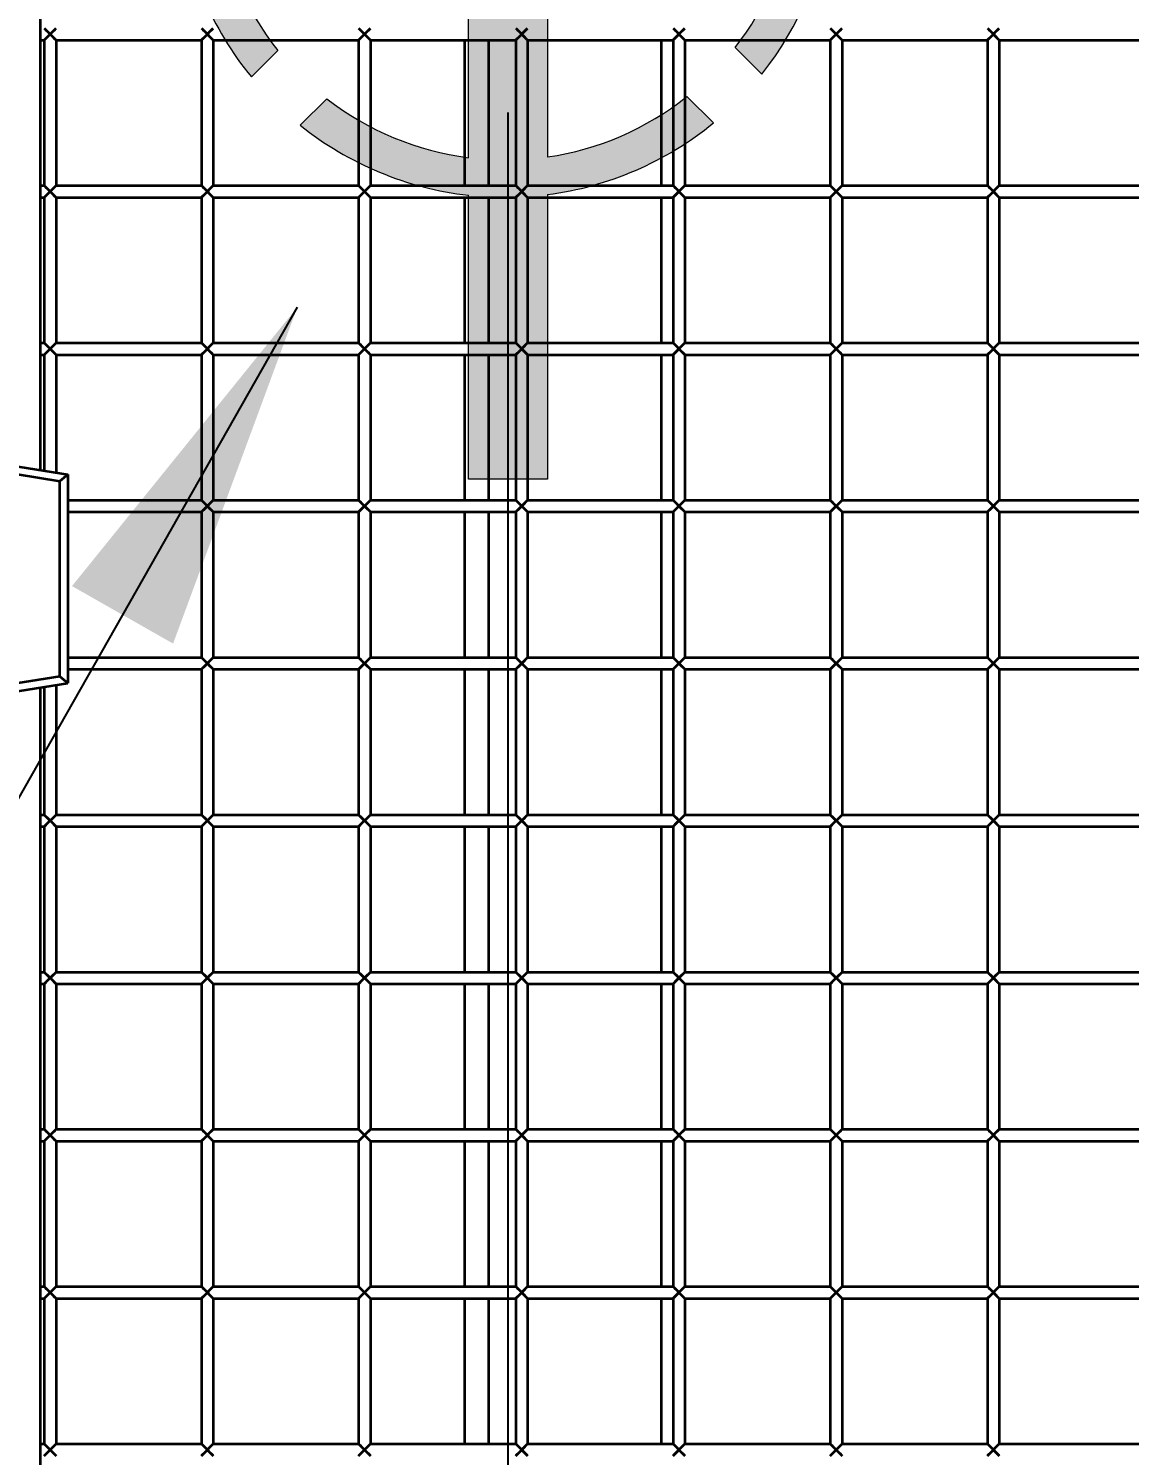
# Model space of a CAD drawing. Header units: millimetres. Extents: x 32496 to 166256, y 3504 to 23939.
# Drawn here: x 146382.2 to 146662.3, y 12921.9 to 13284.8 of the extents above; entities that cross this region are included whole.
import ezdxf

# ---------------------------------------------------------------- set-up
doc = ezdxf.new("R2010")
doc.units = ezdxf.units.MM
doc.header["$PDSIZE"] = -5
doc.layers.get('0').update_dxf_attribs({"lineweight": 35})
doc.layers.get('Defpoints').update_dxf_attribs({"lineweight": 18})
doc.layers.add('THICK', color=7, linetype='Continuous', lineweight=0)
doc.styles.add('TH_GBDIM', font='仿宋_GB2312.ttf', dxfattribs={"width": 0.8})
doc.dimstyles.new('TH_GBDIM', dxfattribs={"dimscale": 42, "dimtxt": 3, "dimasz": 3, "dimexe": 1.2, "dimexo": 0, "dimgap": 1, "dimtad": 1, "dimdec": 1, "dimdsep": 46, "dimtxsty": 'TH_GBDIM', "dimcen": 2.5, "dimdle": 252, "dimclrd": 4, "dimclre": 4, "dimclrt": 3, "dimadec": 0, "dimazin": 2, "dimtfac": 0.714286, "dimtdec": 1, "dimtmove": 0, "dimatfit": 3, "dimfxl": 1, "dimtolj": 1, "dimarcsym": 0})

# ---------------------------------------------------------------- blocks, each defined once
blk = doc.blocks.new('SHE  HE')
at = {"layer": 'THICK'}
blk.add_hatch(color=1, dxfattribs=at).paths.add_polyline_path([(924326.82, -434528.69), (924326.82, -434499.97), (924429.2, -434499.97, -0.142316), (924455.33, -434438.73), (924464.95, -434448.35, 0.135116), (924442.83, -434499.97), (924534.24, -434499.97), (924534.24, -434409.38, 0.134166), (924482.74, -434430.79), (924473.11, -434421.16, -0.141472), (924534.24, -434395.76), (924534.24, -434292.55), (924562.97, -434292.55), (924562.97, -434395.99, -0.140268), (924623.25, -434422.01), (924613.63, -434431.62, 0.132806), (924562.97, -434409.64), (924562.97, -434499.97), (924652.48, -434499.97, 0.131859), (924631.2, -434449.42), (924640.83, -434439.79, -0.139427), (924666.11, -434499.97), (924770.39, -434499.97), (924770.39, -434528.69), (924666.11, -434528.69, -0.139427), (924640.83, -434588.88), (924631.2, -434579.25, 0.131859), (924652.48, -434528.69), (924562.97, -434528.69), (924562.97, -434619.02, 0.132806), (924613.63, -434597.04), (924623.25, -434606.66, -0.140268), (924562.97, -434632.67), (924562.97, -434736.12), (924534.24, -434736.12), (924534.24, -434632.9, -0.141472), (924473.11, -434607.51), (924482.74, -434597.88, 0.134166), (924534.24, -434619.28), (924534.24, -434528.69), (924442.83, -434528.69, 0.135116), (924464.95, -434580.31), (924455.33, -434589.93, -0.142316), (924429.2, -434528.69)])
at = {"layer": 'THICK', "color": 1}
for p, q in [((924482.74, -434430.79), (924473.11, -434421.16)), ((924613.63, -434431.62), (924623.25, -434422.01)), ((924464.95, -434448.35), (924455.33, -434438.73)), ((924631.2, -434449.42), (924640.83, -434439.79)), ((924455.33, -434589.93), (924464.95, -434580.31)), ((924640.83, -434588.88), (924631.2, -434579.25)), ((924473.11, -434607.51), (924482.74, -434597.88)), ((924623.25, -434606.66), (924613.63, -434597.04))]:
    blk.add_line(p, q, dxfattribs=at)
for points in [[(924534.24, -434395.76), (924534.24, -434292.55), (924562.97, -434292.55), (924562.97, -434395.99)], [(924534.24, -434499.97), (924534.24, -434409.38)], [(924562.97, -434409.64), (924562.97, -434499.97)], [(924429.2, -434528.69), (924326.82, -434528.69), (924326.82, -434499.97), (924429.2, -434499.97)], [(924442.83, -434499.97), (924534.24, -434499.97)], [(924562.97, -434499.97), (924652.48, -434499.97)], [(924666.11, -434499.97), (924770.39, -434499.97), (924770.39, -434528.69), (924666.11, -434528.69)], [(924534.24, -434528.69), (924442.83, -434528.69)], [(924534.24, -434619.28), (924534.24, -434528.69)], [(924652.48, -434528.69), (924562.97, -434528.69)], [(924562.97, -434528.69), (924562.97, -434619.02)], [(924562.97, -434632.67), (924562.97, -434736.12), (924534.24, -434736.12), (924534.24, -434632.9)]]:
    blk.add_lwpolyline(points, dxfattribs=at)
for radius, start, end in [(119.33, 96.453, 128.6622), (119.33, 50.6886, 82.6272), (105.8, 97.2821, 127.8481), (105.8, 51.4186, 81.6785), (119.33, 140.6886, 173.0873), (119.33, 6.9127, 38.6622), (105.8, 141.4186, 172.1985), (105.8, 7.8015, 37.8481), (119.33, 186.9127, 219.3114), (105.8, 187.8015, 218.5814), (105.8, 322.1519, 352.1985), (119.33, 321.3378, 353.0873), (105.8, 232.1519, 262.7179), (105.8, 278.3215, 308.5814), (119.33, 231.3378, 263.547), (119.33, 277.3728, 309.3114)]:
    blk.add_arc((924547.65, -434514.33), radius, start, end, dxfattribs=at)
blk = doc.blocks.new('*D5866')
at = {"layer": 'Defpoints', "color": 0}
for p in [(146504.2, 13263.4), (152827.2, 12081.36), (152827.2, 11822.56)]:
    blk.add_point(p, dxfattribs=at)
at = {"layer": 'THICK', "color": 4, "linetype": 'Continuous', "lineweight": -2}
for p, q in [((146504.2, 13263.4), (146504.2, 11792.56)), ((152827.2, 12081.36), (152827.2, 11792.56)), ((146579.2, 11822.56), (152752.2, 11822.56))]:
    blk.add_line(p, q, dxfattribs=at)
at = {"layer": 'THICK', "color": 4}
for points in [[(146579.2, 11835.06), (146579.2, 11810.06), (146504.2, 11822.56)], [(152752.2, 11810.06), (152752.2, 11835.06), (152827.2, 11822.56)]]:
    blk.add_solid(points, dxfattribs=at)
at = {"layer": 'THICK', "color": 3, "lineweight": -3, "insert": (149665.7, 11885.26), "char_height": 75, "attachment_point": 5, "style": 'TH_GBDIM'}
blk.add_mtext('\\A1;About {\\A1;6323}', dxfattribs=at)
blk = doc.blocks.new('8-1250')
at = {"linetype": 'Continuous'}
for p, q in [((-2211.13, -33511.79), (-2211.13, -33734.31)), ((-2211.13, -33624.79), (-2210.13, -33624.79)), ((-2210.13, -33621.79), (-2207.13, -33624.79)), ((-2210.13, -33624.79), (-2207.13, -33621.79)), ((-2210.13, -33624.79), (-2210.13, -33661.79)), ((-2210.01, -33624.67), (-2209.22, -33623.88)), ((-2209.22, -33623.88), (-2208.63, -33623.29)), ((-2207.13, -33624.79), (-2207.13, -33661.79)), ((-2207.13, -33624.79), (-2170.13, -33624.79)), ((-2170.13, -33624.79), (-2167.13, -33621.79)), ((-2170.13, -33621.79), (-2167.13, -33624.79)), ((-2170.13, -33624.79), (-2170.13, -33661.79)), ((-2170.01, -33624.67), (-2169.22, -33623.88)), ((-2169.22, -33623.88), (-2168.63, -33623.29)), ((-2167.13, -33624.79), (-2167.13, -33661.79)), ((-2167.13, -33624.79), (-2130.13, -33624.79)), ((-2130.13, -33624.79), (-2127.13, -33621.79)), ((-2130.13, -33621.79), (-2127.13, -33624.79)), ((-2130.13, -33624.79), (-2130.13, -33661.79)), ((-2130.01, -33624.67), (-2129.22, -33623.88)), ((-2129.22, -33623.88), (-2128.63, -33623.29)), ((-2127.13, -33624.79), (-2127.13, -33661.79)), ((-2127.13, -33624.79), (-2090.13, -33624.79)), ((-2103.13, -33661.79), (-2103.13, -33624.79)), ((-2097.13, -33624.79), (-2097.13, -33661.79)), ((-2090.13, -33624.79), (-2087.13, -33621.79)), ((-2090.13, -33621.79), (-2087.13, -33624.79)), ((-2090.13, -33624.79), (-2090.13, -33661.79)), ((-2090.01, -33624.67), (-2089.22, -33623.88)), ((-2089.22, -33623.88), (-2088.63, -33623.29)), ((-2087.13, -33624.79), (-2087.13, -33661.79)), ((-2087.13, -33624.79), (-2050.13, -33624.79)), ((-2053.13, -33624.79), (-2053.13, -33661.79)), ((-2050.13, -33624.79), (-2047.13, -33621.79)), ((-2050.13, -33621.79), (-2047.13, -33624.79)), ((-2050.13, -33624.79), (-2050.13, -33661.79)), ((-2050.01, -33624.67), (-2049.22, -33623.88)), ((-2049.22, -33623.88), (-2048.63, -33623.29)), ((-2047.13, -33624.79), (-2047.13, -33661.79)), ((-2047.13, -33624.79), (-2010.13, -33624.79)), ((-2010.13, -33624.79), (-2007.13, -33621.79)), ((-2010.13, -33621.79), (-2007.13, -33624.79)), ((-2010.13, -33624.79), (-2010.13, -33661.79)), ((-2010.01, -33624.67), (-2009.22, -33623.88)), ((-2009.22, -33623.88), (-2008.63, -33623.29)), ((-2007.13, -33624.79), (-2007.13, -33661.79)), ((-2007.13, -33624.79), (-1970.13, -33624.79)), ((-1970.13, -33621.79), (-1967.13, -33624.79)), ((-1970.13, -33624.79), (-1967.13, -33621.79)), ((-1970.13, -33624.79), (-1970.13, -33661.79)), ((-1970.01, -33624.67), (-1969.22, -33623.88)), ((-1969.22, -33623.88), (-1968.63, -33623.29)), ((-1967.13, -33624.79), (-1967.13, -33661.79)), ((-1967.13, -33624.79), (-1930.13, -33624.79)), ((-2211.13, -33661.79), (-2210.13, -33661.79)), ((-2211.13, -33664.79), (-2210.13, -33664.79)), ((-2210.13, -33661.79), (-2207.13, -33664.79)), ((-2210.13, -33664.79), (-2207.13, -33661.79)), ((-2210.13, -33664.79), (-2210.13, -33701.79)), ((-2210.01, -33664.67), (-2209.22, -33663.88)), ((-2209.22, -33663.88), (-2208.63, -33663.29)), ((-2207.13, -33661.79), (-2170.13, -33661.79)), ((-2207.13, -33664.79), (-2207.13, -33701.79)), ((-2207.13, -33664.79), (-2170.13, -33664.79)), ((-2170.13, -33661.79), (-2167.13, -33664.79)), ((-2170.13, -33664.79), (-2167.13, -33661.79)), ((-2170.13, -33664.79), (-2170.13, -33701.79)), ((-2170.01, -33664.67), (-2169.22, -33663.88)), ((-2169.22, -33663.88), (-2168.63, -33663.29)), ((-2167.13, -33661.79), (-2130.13, -33661.79)), ((-2167.13, -33664.79), (-2167.13, -33701.79)), ((-2167.13, -33664.79), (-2130.13, -33664.79)), ((-2130.13, -33664.79), (-2127.13, -33661.79)), ((-2130.13, -33661.79), (-2127.13, -33664.79)), ((-2130.13, -33664.79), (-2130.13, -33701.79)), ((-2130.01, -33664.67), (-2129.22, -33663.88)), ((-2129.22, -33663.88), (-2128.63, -33663.29)), ((-2127.13, -33661.79), (-2090.13, -33661.79)), ((-2127.13, -33664.79), (-2127.13, -33701.79)), ((-2127.13, -33664.79), (-2090.13, -33664.79)), ((-2103.13, -33701.79), (-2103.13, -33664.79)), ((-2097.13, -33664.79), (-2097.13, -33701.79)), ((-2090.13, -33664.79), (-2087.13, -33661.79)), ((-2090.13, -33661.79), (-2087.13, -33664.79)), ((-2090.13, -33664.79), (-2090.13, -33701.79)), ((-2090.01, -33664.67), (-2089.22, -33663.88)), ((-2089.22, -33663.88), (-2088.63, -33663.29)), ((-2087.13, -33661.79), (-2050.13, -33661.79)), ((-2087.13, -33664.79), (-2087.13, -33701.79)), ((-2087.13, -33664.79), (-2050.13, -33664.79)), ((-2053.13, -33664.79), (-2053.13, -33701.79)), ((-2050.13, -33664.79), (-2047.13, -33661.79)), ((-2050.13, -33661.79), (-2047.13, -33664.79)), ((-2050.13, -33664.79), (-2050.13, -33701.79)), ((-2050.01, -33664.67), (-2049.22, -33663.88)), ((-2049.22, -33663.88), (-2048.63, -33663.29)), ((-2047.13, -33661.79), (-2010.13, -33661.79)), ((-2047.13, -33664.79), (-2047.13, -33701.79)), ((-2047.13, -33664.79), (-2010.13, -33664.79)), ((-2010.13, -33661.79), (-2007.13, -33664.79)), ((-2010.13, -33664.79), (-2007.13, -33661.79)), ((-2010.13, -33664.79), (-2010.13, -33701.79)), ((-2010.01, -33664.67), (-2009.22, -33663.88)), ((-2009.22, -33663.88), (-2008.63, -33663.29)), ((-2007.13, -33661.79), (-1970.13, -33661.79)), ((-2007.13, -33664.79), (-2007.13, -33701.79)), ((-2007.13, -33664.79), (-1970.13, -33664.79)), ((-1970.13, -33661.79), (-1967.13, -33664.79)), ((-1970.13, -33664.79), (-1967.13, -33661.79)), ((-1970.13, -33664.79), (-1970.13, -33701.79)), ((-1970.01, -33664.67), (-1969.22, -33663.88)), ((-1969.22, -33663.88), (-1968.63, -33663.29)), ((-1967.13, -33661.79), (-1930.13, -33661.79)), ((-1967.13, -33664.79), (-1967.13, -33701.79)), ((-1967.13, -33664.79), (-1930.13, -33664.79)), ((-2211.13, -33701.79), (-2210.13, -33701.79)), ((-2210.13, -33701.79), (-2207.13, -33704.79)), ((-2210.13, -33704.79), (-2207.13, -33701.79)), ((-2210.01, -33704.67), (-2209.22, -33703.88)), ((-2209.22, -33703.88), (-2208.63, -33703.29)), ((-2207.13, -33701.79), (-2170.13, -33701.79)), ((-2170.13, -33701.79), (-2167.13, -33704.79)), ((-2170.13, -33704.79), (-2167.13, -33701.79)), ((-2170.01, -33704.67), (-2169.22, -33703.88)), ((-2169.22, -33703.88), (-2168.63, -33703.29)), ((-2167.13, -33701.79), (-2130.13, -33701.79)), ((-2130.13, -33701.79), (-2127.13, -33704.79)), ((-2130.13, -33704.79), (-2127.13, -33701.79)), ((-2130.01, -33704.67), (-2129.22, -33703.88)), ((-2129.22, -33703.88), (-2128.63, -33703.29)), ((-2127.13, -33701.79), (-2090.13, -33701.79)), ((-2090.13, -33704.79), (-2087.13, -33701.79)), ((-2090.13, -33701.79), (-2087.13, -33704.79)), ((-2090.01, -33704.67), (-2089.22, -33703.88)), ((-2089.22, -33703.88), (-2088.63, -33703.29)), ((-2087.13, -33701.79), (-2050.13, -33701.79)), ((-2050.13, -33701.79), (-2047.13, -33704.79)), ((-2050.13, -33704.79), (-2047.13, -33701.79)), ((-2050.01, -33704.67), (-2049.22, -33703.88)), ((-2049.22, -33703.88), (-2048.63, -33703.29)), ((-2047.13, -33701.79), (-2010.13, -33701.79)), ((-2010.13, -33701.79), (-2007.13, -33704.79)), ((-2010.13, -33704.79), (-2007.13, -33701.79)), ((-2010.01, -33704.67), (-2009.22, -33703.88)), ((-2009.22, -33703.88), (-2008.63, -33703.29)), ((-2007.13, -33701.79), (-1970.13, -33701.79)), ((-1970.13, -33701.79), (-1967.13, -33704.79)), ((-1970.13, -33704.79), (-1967.13, -33701.79)), ((-1970.01, -33704.67), (-1969.22, -33703.88)), ((-1969.22, -33703.88), (-1968.63, -33703.29)), ((-1967.13, -33701.79), (-1930.13, -33701.79)), ((-2211.13, -33704.79), (-2210.13, -33704.79)), ((-2210.13, -33704.79), (-2210.13, -33734.31)), ((-2207.13, -33704.79), (-2207.13, -33734.8)), ((-2207.13, -33704.79), (-2170.13, -33704.79)), ((-2170.13, -33704.79), (-2170.13, -33741.79)), ((-2167.13, -33704.79), (-2167.13, -33741.79)), ((-2167.13, -33704.79), (-2130.13, -33704.79)), ((-2130.13, -33704.79), (-2130.13, -33741.79)), ((-2127.13, -33704.79), (-2127.13, -33741.79)), ((-2127.13, -33704.79), (-2090.13, -33704.79)), ((-2103.13, -33741.79), (-2103.13, -33704.79)), ((-2097.13, -33704.79), (-2097.13, -33741.79)), ((-2090.13, -33704.79), (-2090.13, -33741.79)), ((-2087.13, -33704.79), (-2087.13, -33741.79)), ((-2087.13, -33704.79), (-2050.13, -33704.79)), ((-2053.13, -33704.79), (-2053.13, -33741.79)), ((-2050.13, -33704.79), (-2050.13, -33741.79)), ((-2047.13, -33704.79), (-2047.13, -33741.79)), ((-2047.13, -33704.79), (-2010.13, -33704.79)), ((-2010.13, -33704.79), (-2010.13, -33741.79)), ((-2007.13, -33704.79), (-2007.13, -33741.79)), ((-2007.13, -33704.79), (-1970.13, -33704.79)), ((-1970.13, -33704.79), (-1970.13, -33741.79)), ((-1967.13, -33704.79), (-1967.13, -33741.79)), ((-1967.13, -33704.79), (-1930.13, -33704.79)), ((-2271.63, -33724.29), (-2204.13, -33735.29)), ((-2228.33, -33733.37), (-2206.13, -33736.99)), ((-2204.13, -33735.29), (-2206.13, -33736.99)), ((-2206.13, -33786.59), (-2206.13, -33736.99)), ((-2204.13, -33735.29), (-2204.13, -33788.29)), ((-2204.13, -33741.79), (-2170.13, -33741.79)), ((-2170.13, -33741.79), (-2167.13, -33744.79)), ((-2170.13, -33744.79), (-2167.13, -33741.79)), ((-2170.01, -33744.67), (-2169.22, -33743.88)), ((-2169.22, -33743.88), (-2168.63, -33743.29)), ((-2167.13, -33741.79), (-2130.13, -33741.79)), ((-2130.13, -33741.79), (-2127.13, -33744.79)), ((-2130.13, -33744.79), (-2127.13, -33741.79)), ((-2130.01, -33744.67), (-2129.22, -33743.88)), ((-2129.22, -33743.88), (-2128.63, -33743.29)), ((-2127.13, -33741.79), (-2090.13, -33741.79)), ((-2090.13, -33741.79), (-2087.13, -33744.79)), ((-2090.13, -33744.79), (-2087.13, -33741.79)), ((-2090.01, -33744.67), (-2089.22, -33743.88)), ((-2089.22, -33743.88), (-2088.63, -33743.29)), ((-2087.13, -33741.79), (-2050.13, -33741.79)), ((-2050.13, -33741.79), (-2047.13, -33744.79)), ((-2050.13, -33744.79), (-2047.13, -33741.79)), ((-2050.01, -33744.67), (-2049.22, -33743.88)), ((-2049.22, -33743.88), (-2048.63, -33743.29)), ((-2047.13, -33741.79), (-2010.13, -33741.79)), ((-2010.13, -33741.79), (-2007.13, -33744.79)), ((-2010.13, -33744.79), (-2007.13, -33741.79)), ((-2010.01, -33744.67), (-2009.22, -33743.88)), ((-2009.22, -33743.88), (-2008.63, -33743.29)), ((-2007.13, -33741.79), (-1970.13, -33741.79)), ((-1970.13, -33741.79), (-1967.13, -33744.79)), ((-1970.13, -33744.79), (-1967.13, -33741.79)), ((-1970.01, -33744.67), (-1969.22, -33743.88)), ((-1969.22, -33743.88), (-1968.63, -33743.29)), ((-1967.13, -33741.79), (-1930.13, -33741.79)), ((-2204.13, -33744.79), (-2170.13, -33744.79)), ((-2170.13, -33744.79), (-2170.13, -33781.79)), ((-2167.13, -33744.79), (-2167.13, -33781.79)), ((-2167.13, -33744.79), (-2130.13, -33744.79)), ((-2130.13, -33744.79), (-2130.13, -33781.79)), ((-2127.13, -33744.79), (-2127.13, -33781.79)), ((-2127.13, -33744.79), (-2090.13, -33744.79)), ((-2103.13, -33781.79), (-2103.13, -33744.79)), ((-2097.13, -33744.79), (-2097.13, -33781.79)), ((-2090.13, -33744.79), (-2090.13, -33781.79)), ((-2087.13, -33744.79), (-2087.13, -33781.79)), ((-2087.13, -33744.79), (-2050.13, -33744.79)), ((-2053.13, -33744.79), (-2053.13, -33781.79)), ((-2050.13, -33744.79), (-2050.13, -33781.79)), ((-2047.13, -33744.79), (-2047.13, -33781.79)), ((-2047.13, -33744.79), (-2010.13, -33744.79)), ((-2010.13, -33744.79), (-2010.13, -33781.79)), ((-2007.13, -33744.79), (-2007.13, -33781.79)), ((-2007.13, -33744.79), (-1970.13, -33744.79)), ((-1970.13, -33744.79), (-1970.13, -33781.79)), ((-1967.13, -33744.79), (-1967.13, -33781.79)), ((-1967.13, -33744.79), (-1930.13, -33744.79)), ((-2204.13, -33781.79), (-2170.13, -33781.79)), ((-2170.13, -33781.79), (-2167.13, -33784.79)), ((-2170.13, -33784.79), (-2167.13, -33781.79)), ((-2170.01, -33784.67), (-2169.22, -33783.88)), ((-2169.22, -33783.88), (-2168.63, -33783.29)), ((-2167.13, -33781.79), (-2130.13, -33781.79)), ((-2130.13, -33781.79), (-2127.13, -33784.79)), ((-2130.13, -33784.79), (-2127.13, -33781.79)), ((-2130.01, -33784.67), (-2129.22, -33783.88)), ((-2129.22, -33783.88), (-2128.63, -33783.29)), ((-2127.13, -33781.79), (-2090.13, -33781.79)), ((-2090.13, -33781.79), (-2087.13, -33784.79)), ((-2090.13, -33784.79), (-2087.13, -33781.79)), ((-2090.01, -33784.67), (-2089.22, -33783.88)), ((-2089.22, -33783.88), (-2088.63, -33783.29)), ((-2087.13, -33781.79), (-2050.13, -33781.79)), ((-2050.13, -33781.79), (-2047.13, -33784.79)), ((-2050.13, -33784.79), (-2047.13, -33781.79)), ((-2050.01, -33784.67), (-2049.22, -33783.88)), ((-2049.22, -33783.88), (-2048.63, -33783.29)), ((-2047.13, -33781.79), (-2010.13, -33781.79)), ((-2010.13, -33781.79), (-2007.13, -33784.79)), ((-2010.13, -33784.79), (-2007.13, -33781.79)), ((-2010.01, -33784.67), (-2009.22, -33783.88)), ((-2009.22, -33783.88), (-2008.63, -33783.29)), ((-2007.13, -33781.79), (-1970.13, -33781.79)), ((-1970.13, -33781.79), (-1967.13, -33784.79)), ((-1970.13, -33784.79), (-1967.13, -33781.79)), ((-1970.01, -33784.67), (-1969.22, -33783.88)), ((-1969.22, -33783.88), (-1968.63, -33783.29)), ((-1967.13, -33781.79), (-1930.13, -33781.79)), ((-2206.13, -33786.59), (-2228.33, -33790.21)), ((-2204.13, -33788.29), (-2206.13, -33786.59)), ((-2204.13, -33784.79), (-2170.13, -33784.79)), ((-2170.13, -33784.79), (-2170.13, -33821.79)), ((-2167.13, -33784.79), (-2167.13, -33821.79)), ((-2167.13, -33784.79), (-2130.13, -33784.79)), ((-2130.13, -33784.79), (-2130.13, -33821.79)), ((-2127.13, -33784.79), (-2127.13, -33821.79)), ((-2127.13, -33784.79), (-2090.13, -33784.79)), ((-2103.13, -33821.79), (-2103.13, -33784.79)), ((-2097.13, -33784.79), (-2097.13, -33821.79)), ((-2090.13, -33784.79), (-2090.13, -33821.79)), ((-2087.13, -33784.79), (-2087.13, -33821.79)), ((-2087.13, -33784.79), (-2050.13, -33784.79)), ((-2053.13, -33784.79), (-2053.13, -33821.79)), ((-2050.13, -33784.79), (-2050.13, -33821.79)), ((-2047.13, -33784.79), (-2047.13, -33821.79)), ((-2047.13, -33784.79), (-2010.13, -33784.79)), ((-2010.13, -33784.79), (-2010.13, -33821.79)), ((-2007.13, -33784.79), (-2007.13, -33821.79)), ((-2007.13, -33784.79), (-1970.13, -33784.79)), ((-1970.13, -33784.79), (-1970.13, -33821.79)), ((-1967.13, -33784.79), (-1967.13, -33821.79)), ((-1967.13, -33784.79), (-1930.13, -33784.79)), ((-2271.63, -33799.29), (-2204.13, -33788.29)), ((-2211.13, -33789.43), (-2211.13, -34414.79)), ((-2210.13, -33789.27), (-2210.13, -33821.79)), ((-2207.13, -33788.78), (-2207.13, -33821.79)), ((-2211.13, -33821.79), (-2210.13, -33821.79)), ((-2210.13, -33821.79), (-2207.13, -33824.79)), ((-2210.13, -33824.79), (-2207.13, -33821.79)), ((-2210.01, -33824.67), (-2209.22, -33823.88)), ((-2209.22, -33823.88), (-2208.63, -33823.29)), ((-2207.13, -33821.79), (-2170.13, -33821.79)), ((-2170.13, -33821.79), (-2167.13, -33824.79)), ((-2170.13, -33824.79), (-2167.13, -33821.79)), ((-2170.01, -33824.67), (-2169.22, -33823.88)), ((-2169.22, -33823.88), (-2168.63, -33823.29)), ((-2167.13, -33821.79), (-2130.13, -33821.79)), ((-2130.13, -33821.79), (-2127.13, -33824.79)), ((-2130.13, -33824.79), (-2127.13, -33821.79)), ((-2130.01, -33824.67), (-2129.22, -33823.88)), ((-2129.22, -33823.88), (-2128.63, -33823.29)), ((-2127.13, -33821.79), (-2090.13, -33821.79)), ((-2090.13, -33821.79), (-2087.13, -33824.79)), ((-2090.13, -33824.79), (-2087.13, -33821.79)), ((-2090.01, -33824.67), (-2089.22, -33823.88)), ((-2089.22, -33823.88), (-2088.63, -33823.29)), ((-2087.13, -33821.79), (-2050.13, -33821.79)), ((-2050.13, -33821.79), (-2047.13, -33824.79)), ((-2050.13, -33824.79), (-2047.13, -33821.79)), ((-2050.01, -33824.67), (-2049.22, -33823.88)), ((-2049.22, -33823.88), (-2048.63, -33823.29)), ((-2047.13, -33821.79), (-2010.13, -33821.79)), ((-2010.13, -33821.79), (-2007.13, -33824.79)), ((-2010.13, -33824.79), (-2007.13, -33821.79)), ((-2010.01, -33824.67), (-2009.22, -33823.88)), ((-2009.22, -33823.88), (-2008.63, -33823.29)), ((-2007.13, -33821.79), (-1970.13, -33821.79)), ((-1970.13, -33821.79), (-1967.13, -33824.79)), ((-1970.13, -33824.79), (-1967.13, -33821.79)), ((-1970.01, -33824.67), (-1969.22, -33823.88)), ((-1969.22, -33823.88), (-1968.63, -33823.29)), ((-1967.13, -33821.79), (-1930.13, -33821.79)), ((-2211.13, -33824.79), (-2210.13, -33824.79)), ((-2210.13, -33824.79), (-2210.13, -33861.79)), ((-2207.13, -33824.79), (-2170.13, -33824.79)), ((-2207.13, -33824.79), (-2207.13, -33861.79)), ((-2170.13, -33824.79), (-2170.13, -33861.79)), ((-2167.13, -33824.79), (-2130.13, -33824.79)), ((-2167.13, -33824.79), (-2167.13, -33861.79)), ((-2130.13, -33824.79), (-2130.13, -33861.79)), ((-2127.13, -33824.79), (-2090.13, -33824.79)), ((-2127.13, -33824.79), (-2127.13, -33861.79)), ((-2103.13, -33861.79), (-2103.13, -33824.79)), ((-2097.13, -33824.79), (-2097.13, -33861.79)), ((-2090.13, -33824.79), (-2090.13, -33861.79)), ((-2087.13, -33824.79), (-2050.13, -33824.79)), ((-2087.13, -33824.79), (-2087.13, -33861.79)), ((-2053.13, -33824.79), (-2053.13, -33861.79)), ((-2050.13, -33824.79), (-2050.13, -33861.79)), ((-2047.13, -33824.79), (-2010.13, -33824.79)), ((-2047.13, -33824.79), (-2047.13, -33861.79)), ((-2010.13, -33824.79), (-2010.13, -33861.79)), ((-2007.13, -33824.79), (-1970.13, -33824.79)), ((-2007.13, -33824.79), (-2007.13, -33861.79)), ((-1970.13, -33824.79), (-1970.13, -33861.79)), ((-1967.13, -33824.79), (-1930.13, -33824.79)), ((-1967.13, -33824.79), (-1967.13, -33861.79)), ((-2211.13, -33861.79), (-2210.13, -33861.79)), ((-2210.13, -33861.79), (-2207.13, -33864.79)), ((-2210.13, -33864.79), (-2207.13, -33861.79)), ((-2210.01, -33864.67), (-2209.22, -33863.88)), ((-2209.22, -33863.88), (-2208.63, -33863.29)), ((-2207.13, -33861.79), (-2170.13, -33861.79)), ((-2170.13, -33861.79), (-2167.13, -33864.79)), ((-2170.13, -33864.79), (-2167.13, -33861.79)), ((-2170.01, -33864.67), (-2169.22, -33863.88)), ((-2169.22, -33863.88), (-2168.63, -33863.29)), ((-2167.13, -33861.79), (-2130.13, -33861.79)), ((-2130.13, -33861.79), (-2127.13, -33864.79)), ((-2130.13, -33864.79), (-2127.13, -33861.79)), ((-2130.01, -33864.67), (-2129.22, -33863.88)), ((-2129.22, -33863.88), (-2128.63, -33863.29)), ((-2127.13, -33861.79), (-2090.13, -33861.79)), ((-2090.13, -33861.79), (-2087.13, -33864.79)), ((-2090.13, -33864.79), (-2087.13, -33861.79)), ((-2090.01, -33864.67), (-2089.22, -33863.88)), ((-2089.22, -33863.88), (-2088.63, -33863.29)), ((-2087.13, -33861.79), (-2050.13, -33861.79)), ((-2050.13, -33861.79), (-2047.13, -33864.79)), ((-2050.13, -33864.79), (-2047.13, -33861.79)), ((-2050.01, -33864.67), (-2049.22, -33863.88)), ((-2049.22, -33863.88), (-2048.63, -33863.29)), ((-2047.13, -33861.79), (-2010.13, -33861.79)), ((-2010.13, -33861.79), (-2007.13, -33864.79)), ((-2010.13, -33864.79), (-2007.13, -33861.79)), ((-2010.01, -33864.67), (-2009.22, -33863.88)), ((-2009.22, -33863.88), (-2008.63, -33863.29)), ((-2007.13, -33861.79), (-1970.13, -33861.79)), ((-1970.13, -33861.79), (-1967.13, -33864.79)), ((-1970.13, -33864.79), (-1967.13, -33861.79)), ((-1970.01, -33864.67), (-1969.22, -33863.88)), ((-1969.22, -33863.88), (-1968.63, -33863.29)), ((-1967.13, -33861.79), (-1930.13, -33861.79)), ((-2211.13, -33864.79), (-2210.13, -33864.79)), ((-2210.13, -33864.79), (-2210.13, -33901.79)), ((-2207.13, -33864.79), (-2170.13, -33864.79)), ((-2207.13, -33864.79), (-2207.13, -33901.79)), ((-2170.13, -33864.79), (-2170.13, -33901.79)), ((-2167.13, -33864.79), (-2130.13, -33864.79)), ((-2167.13, -33864.79), (-2167.13, -33901.79)), ((-2130.13, -33864.79), (-2130.13, -33901.79)), ((-2127.13, -33864.79), (-2090.13, -33864.79)), ((-2127.13, -33864.79), (-2127.13, -33901.79)), ((-2103.13, -33901.79), (-2103.13, -33864.79)), ((-2097.13, -33864.79), (-2097.13, -33901.79)), ((-2090.13, -33864.79), (-2090.13, -33901.79)), ((-2087.13, -33864.79), (-2050.13, -33864.79)), ((-2087.13, -33864.79), (-2087.13, -33901.79)), ((-2053.13, -33864.79), (-2053.13, -33901.79)), ((-2050.13, -33864.79), (-2050.13, -33901.79)), ((-2047.13, -33864.79), (-2010.13, -33864.79)), ((-2047.13, -33864.79), (-2047.13, -33901.79)), ((-2010.13, -33864.79), (-2010.13, -33901.79)), ((-2007.13, -33864.79), (-1970.13, -33864.79)), ((-2007.13, -33864.79), (-2007.13, -33901.79)), ((-1970.13, -33864.79), (-1970.13, -33901.79)), ((-1967.13, -33864.79), (-1930.13, -33864.79)), ((-1967.13, -33864.79), (-1967.13, -33901.79)), ((-2211.13, -33901.79), (-2210.13, -33901.79)), ((-2210.13, -33901.79), (-2207.13, -33904.79)), ((-2210.13, -33904.79), (-2207.13, -33901.79)), ((-2210.01, -33904.67), (-2209.22, -33903.88)), ((-2209.22, -33903.88), (-2208.63, -33903.29)), ((-2207.13, -33901.79), (-2170.13, -33901.79)), ((-2170.13, -33901.79), (-2167.13, -33904.79)), ((-2170.13, -33904.79), (-2167.13, -33901.79)), ((-2170.01, -33904.67), (-2169.22, -33903.88)), ((-2169.22, -33903.88), (-2168.63, -33903.29)), ((-2167.13, -33901.79), (-2130.13, -33901.79)), ((-2130.13, -33901.79), (-2127.13, -33904.79)), ((-2130.13, -33904.79), (-2127.13, -33901.79)), ((-2130.01, -33904.67), (-2129.22, -33903.88)), ((-2129.22, -33903.88), (-2128.63, -33903.29)), ((-2127.13, -33901.79), (-2090.13, -33901.79)), ((-2090.13, -33901.79), (-2087.13, -33904.79)), ((-2090.13, -33904.79), (-2087.13, -33901.79)), ((-2090.01, -33904.67), (-2089.22, -33903.88)), ((-2089.22, -33903.88), (-2088.63, -33903.29)), ((-2087.13, -33901.79), (-2050.13, -33901.79)), ((-2050.13, -33901.79), (-2047.13, -33904.79)), ((-2050.13, -33904.79), (-2047.13, -33901.79)), ((-2050.01, -33904.67), (-2049.22, -33903.88)), ((-2049.22, -33903.88), (-2048.63, -33903.29)), ((-2047.13, -33901.79), (-2010.13, -33901.79)), ((-2010.13, -33901.79), (-2007.13, -33904.79)), ((-2010.13, -33904.79), (-2007.13, -33901.79)), ((-2010.01, -33904.67), (-2009.22, -33903.88)), ((-2009.22, -33903.88), (-2008.63, -33903.29)), ((-2007.13, -33901.79), (-1970.13, -33901.79)), ((-1970.13, -33901.79), (-1967.13, -33904.79)), ((-1970.13, -33904.79), (-1967.13, -33901.79)), ((-1970.01, -33904.67), (-1969.22, -33903.88)), ((-1969.22, -33903.88), (-1968.63, -33903.29)), ((-1967.13, -33901.79), (-1930.13, -33901.79)), ((-2211.13, -33904.79), (-2210.13, -33904.79)), ((-2210.13, -33904.79), (-2210.13, -33941.79)), ((-2207.13, -33904.79), (-2170.13, -33904.79)), ((-2207.13, -33904.79), (-2207.13, -33941.79)), ((-2170.13, -33904.79), (-2170.13, -33941.79)), ((-2167.13, -33904.79), (-2130.13, -33904.79)), ((-2167.13, -33904.79), (-2167.13, -33941.79)), ((-2130.13, -33904.79), (-2130.13, -33941.79)), ((-2127.13, -33904.79), (-2090.13, -33904.79)), ((-2127.13, -33904.79), (-2127.13, -33941.79)), ((-2103.13, -33941.79), (-2103.13, -33904.79)), ((-2097.13, -33904.79), (-2097.13, -33941.79)), ((-2090.13, -33904.79), (-2090.13, -33941.79)), ((-2087.13, -33904.79), (-2050.13, -33904.79)), ((-2087.13, -33904.79), (-2087.13, -33941.79)), ((-2053.13, -33904.79), (-2053.13, -33941.79)), ((-2050.13, -33904.79), (-2050.13, -33941.79)), ((-2047.13, -33904.79), (-2010.13, -33904.79)), ((-2047.13, -33904.79), (-2047.13, -33941.79)), ((-2010.13, -33904.79), (-2010.13, -33941.79)), ((-2007.13, -33904.79), (-1970.13, -33904.79)), ((-2007.13, -33904.79), (-2007.13, -33941.79)), ((-1970.13, -33904.79), (-1970.13, -33941.79)), ((-1967.13, -33904.79), (-1930.13, -33904.79)), ((-1967.13, -33904.79), (-1967.13, -33941.79)), ((-2211.13, -33941.79), (-2210.13, -33941.79)), ((-2210.13, -33941.79), (-2207.13, -33944.79)), ((-2210.13, -33944.79), (-2207.13, -33941.79)), ((-2210.01, -33944.67), (-2209.22, -33943.88)), ((-2209.22, -33943.88), (-2208.63, -33943.29)), ((-2207.13, -33941.79), (-2170.13, -33941.79)), ((-2170.13, -33941.79), (-2167.13, -33944.79)), ((-2170.13, -33944.79), (-2167.13, -33941.79)), ((-2170.01, -33944.67), (-2169.22, -33943.88)), ((-2169.22, -33943.88), (-2168.63, -33943.29)), ((-2167.13, -33941.79), (-2130.13, -33941.79)), ((-2130.13, -33941.79), (-2127.13, -33944.79)), ((-2130.13, -33944.79), (-2127.13, -33941.79)), ((-2130.01, -33944.67), (-2129.22, -33943.88)), ((-2129.22, -33943.88), (-2128.63, -33943.29)), ((-2127.13, -33941.79), (-2090.13, -33941.79)), ((-2090.13, -33941.79), (-2087.13, -33944.79)), ((-2090.13, -33944.79), (-2087.13, -33941.79)), ((-2090.01, -33944.67), (-2089.22, -33943.88)), ((-2089.22, -33943.88), (-2088.63, -33943.29)), ((-2087.13, -33941.79), (-2050.13, -33941.79)), ((-2050.13, -33941.79), (-2047.13, -33944.79)), ((-2050.13, -33944.79), (-2047.13, -33941.79)), ((-2050.01, -33944.67), (-2049.22, -33943.88)), ((-2049.22, -33943.88), (-2048.63, -33943.29)), ((-2047.13, -33941.79), (-2010.13, -33941.79)), ((-2010.13, -33941.79), (-2007.13, -33944.79)), ((-2010.13, -33944.79), (-2007.13, -33941.79)), ((-2010.01, -33944.67), (-2009.22, -33943.88)), ((-2009.22, -33943.88), (-2008.63, -33943.29)), ((-2007.13, -33941.79), (-1970.13, -33941.79)), ((-1970.13, -33941.79), (-1967.13, -33944.79)), ((-1970.13, -33944.79), (-1967.13, -33941.79)), ((-1970.01, -33944.67), (-1969.22, -33943.88)), ((-1969.22, -33943.88), (-1968.63, -33943.29)), ((-1967.13, -33941.79), (-1930.13, -33941.79)), ((-2211.13, -33944.79), (-2210.13, -33944.79)), ((-2210.13, -33944.79), (-2210.13, -33981.79)), ((-2207.13, -33944.79), (-2170.13, -33944.79)), ((-2207.13, -33944.79), (-2207.13, -33981.79)), ((-2170.13, -33944.79), (-2170.13, -33981.79)), ((-2167.13, -33944.79), (-2130.13, -33944.79)), ((-2167.13, -33944.79), (-2167.13, -33981.79)), ((-2130.13, -33944.79), (-2130.13, -33981.79)), ((-2127.13, -33944.79), (-2090.13, -33944.79)), ((-2127.13, -33944.79), (-2127.13, -33981.79)), ((-2103.13, -33981.79), (-2103.13, -33944.79)), ((-2097.13, -33944.79), (-2097.13, -33981.79)), ((-2090.13, -33944.79), (-2090.13, -33981.79)), ((-2087.13, -33944.79), (-2050.13, -33944.79)), ((-2087.13, -33944.79), (-2087.13, -33981.79)), ((-2053.13, -33944.79), (-2053.13, -33981.79)), ((-2050.13, -33944.79), (-2050.13, -33981.79)), ((-2047.13, -33944.79), (-2010.13, -33944.79)), ((-2047.13, -33944.79), (-2047.13, -33981.79)), ((-2010.13, -33944.79), (-2010.13, -33981.79)), ((-2007.13, -33944.79), (-1970.13, -33944.79)), ((-2007.13, -33944.79), (-2007.13, -33981.79)), ((-1970.13, -33944.79), (-1970.13, -33981.79)), ((-1967.13, -33944.79), (-1930.13, -33944.79)), ((-1967.13, -33944.79), (-1967.13, -33981.79)), ((-2211.13, -33981.79), (-2210.13, -33981.79)), ((-2210.13, -33981.79), (-2207.13, -33984.79)), ((-2210.13, -33984.79), (-2207.13, -33981.79)), ((-2210.01, -33984.67), (-2209.22, -33983.88)), ((-2209.22, -33983.88), (-2208.63, -33983.29)), ((-2207.13, -33981.79), (-2170.13, -33981.79)), ((-2170.13, -33981.79), (-2167.13, -33984.79)), ((-2170.13, -33984.79), (-2167.13, -33981.79)), ((-2170.01, -33984.67), (-2169.22, -33983.88)), ((-2169.22, -33983.88), (-2168.63, -33983.29)), ((-2167.13, -33981.79), (-2130.13, -33981.79)), ((-2130.13, -33981.79), (-2127.13, -33984.79)), ((-2130.13, -33984.79), (-2127.13, -33981.79)), ((-2130.01, -33984.67), (-2129.22, -33983.88)), ((-2129.22, -33983.88), (-2128.63, -33983.29)), ((-2127.13, -33981.79), (-2090.13, -33981.79)), ((-2090.13, -33981.79), (-2087.13, -33984.79)), ((-2090.13, -33984.79), (-2087.13, -33981.79)), ((-2090.01, -33984.67), (-2089.22, -33983.88)), ((-2089.22, -33983.88), (-2088.63, -33983.29)), ((-2087.13, -33981.79), (-2050.13, -33981.79)), ((-2050.13, -33981.79), (-2047.13, -33984.79)), ((-2050.13, -33984.79), (-2047.13, -33981.79)), ((-2050.01, -33984.67), (-2049.22, -33983.88)), ((-2049.22, -33983.88), (-2048.63, -33983.29)), ((-2047.13, -33981.79), (-2010.13, -33981.79)), ((-2010.13, -33981.79), (-2007.13, -33984.79)), ((-2010.13, -33984.79), (-2007.13, -33981.79)), ((-2010.01, -33984.67), (-2009.22, -33983.88)), ((-2009.22, -33983.88), (-2008.63, -33983.29)), ((-2007.13, -33981.79), (-1970.13, -33981.79)), ((-1970.13, -33981.79), (-1967.13, -33984.79)), ((-1970.13, -33984.79), (-1967.13, -33981.79)), ((-1970.01, -33984.67), (-1969.22, -33983.88)), ((-1969.22, -33983.88), (-1968.63, -33983.29)), ((-1967.13, -33981.79), (-1930.13, -33981.79))]:
    blk.add_line(p, q, dxfattribs=at)
for points in [[(-2208.63, -33623.29), (-2209.21, -33622.7), (-2209.69, -33622.23)], [(-2207.24, -33621.9), (-2207.56, -33622.22), (-2208.05, -33622.71), (-2208.63, -33623.29)], [(-2208.63, -33623.29), (-2208.04, -33623.88), (-2207.57, -33624.35), (-2207.13, -33624.79)], [(-2168.63, -33623.29), (-2169.21, -33622.7), (-2169.69, -33622.23)], [(-2167.24, -33621.9), (-2167.56, -33622.22), (-2168.05, -33622.71), (-2168.63, -33623.29)], [(-2168.63, -33623.29), (-2168.04, -33623.88), (-2167.57, -33624.35), (-2167.13, -33624.79)], [(-2128.63, -33623.29), (-2129.21, -33622.7), (-2129.69, -33622.23)], [(-2127.24, -33621.9), (-2127.56, -33622.22), (-2128.05, -33622.71), (-2128.63, -33623.29)], [(-2128.63, -33623.29), (-2128.04, -33623.88), (-2127.57, -33624.35), (-2127.13, -33624.79)], [(-2088.63, -33623.29), (-2089.21, -33622.7), (-2089.69, -33622.23)], [(-2087.24, -33621.9), (-2087.56, -33622.22), (-2088.05, -33622.71), (-2088.63, -33623.29)], [(-2088.63, -33623.29), (-2088.04, -33623.88), (-2087.57, -33624.35), (-2087.13, -33624.79)], [(-2048.63, -33623.29), (-2049.21, -33622.7), (-2049.69, -33622.23)], [(-2047.24, -33621.9), (-2047.56, -33622.22), (-2048.05, -33622.71), (-2048.63, -33623.29)], [(-2048.63, -33623.29), (-2048.04, -33623.88), (-2047.57, -33624.35)], [(-2008.63, -33623.29), (-2009.21, -33622.7), (-2009.69, -33622.23)], [(-2007.24, -33621.9), (-2007.56, -33622.22), (-2008.05, -33622.71), (-2008.63, -33623.29)], [(-2008.63, -33623.29), (-2008.04, -33623.88), (-2007.57, -33624.35), (-2007.24, -33624.67)], [(-1968.63, -33623.29), (-1969.21, -33622.7), (-1969.69, -33622.23)], [(-1967.24, -33621.9), (-1967.56, -33622.22), (-1968.05, -33622.71), (-1968.63, -33623.29)], [(-1968.63, -33623.29), (-1968.04, -33623.88), (-1967.57, -33624.35), (-1967.24, -33624.67)], [(-2208.63, -33663.29), (-2209.21, -33662.7), (-2209.69, -33662.23)], [(-2207.24, -33661.9), (-2207.56, -33662.22), (-2208.05, -33662.71), (-2208.63, -33663.29)], [(-2208.63, -33663.29), (-2208.04, -33663.88), (-2207.57, -33664.35), (-2207.13, -33664.79)], [(-2168.63, -33663.29), (-2169.21, -33662.7), (-2169.69, -33662.23)], [(-2167.24, -33661.9), (-2167.56, -33662.22), (-2168.05, -33662.71), (-2168.63, -33663.29)], [(-2168.63, -33663.29), (-2168.04, -33663.88), (-2167.57, -33664.35), (-2167.13, -33664.79)], [(-2128.63, -33663.29), (-2129.21, -33662.7), (-2129.69, -33662.23)], [(-2127.24, -33661.9), (-2127.56, -33662.22), (-2128.05, -33662.71), (-2128.63, -33663.29)], [(-2128.63, -33663.29), (-2128.04, -33663.88), (-2127.57, -33664.35), (-2127.13, -33664.79)], [(-2088.63, -33663.29), (-2089.21, -33662.7), (-2089.69, -33662.23)], [(-2087.24, -33661.9), (-2087.56, -33662.22), (-2088.05, -33662.71), (-2088.63, -33663.29)], [(-2088.63, -33663.29), (-2088.04, -33663.88), (-2087.57, -33664.35)], [(-2048.63, -33663.29), (-2049.21, -33662.7), (-2049.69, -33662.23)], [(-2047.24, -33661.9), (-2047.56, -33662.22), (-2048.05, -33662.71), (-2048.63, -33663.29)], [(-2048.63, -33663.29), (-2048.04, -33663.88), (-2047.57, -33664.35), (-2047.24, -33664.67)], [(-2008.63, -33663.29), (-2009.21, -33662.7), (-2009.69, -33662.23)], [(-2007.24, -33661.9), (-2007.56, -33662.22), (-2008.05, -33662.71), (-2008.63, -33663.29)], [(-2008.63, -33663.29), (-2008.04, -33663.88), (-2007.57, -33664.35), (-2007.24, -33664.67)], [(-1968.63, -33663.29), (-1969.21, -33662.7), (-1969.69, -33662.23)], [(-1967.24, -33661.9), (-1967.56, -33662.22), (-1968.05, -33662.71), (-1968.63, -33663.29)], [(-1968.63, -33663.29), (-1968.04, -33663.88), (-1967.57, -33664.35), (-1967.24, -33664.67)], [(-2208.63, -33703.29), (-2209.21, -33702.7), (-2209.69, -33702.23)], [(-2207.24, -33701.9), (-2207.56, -33702.22), (-2208.05, -33702.71), (-2208.63, -33703.29)], [(-2208.63, -33703.29), (-2208.04, -33703.88), (-2207.57, -33704.35), (-2207.13, -33704.79)], [(-2168.63, -33703.29), (-2169.21, -33702.7), (-2169.69, -33702.23)], [(-2167.24, -33701.9), (-2167.56, -33702.22), (-2168.05, -33702.71), (-2168.63, -33703.29)], [(-2168.63, -33703.29), (-2168.04, -33703.88), (-2167.57, -33704.35), (-2167.13, -33704.79)], [(-2128.63, -33703.29), (-2129.21, -33702.7), (-2129.69, -33702.23)], [(-2127.24, -33701.9), (-2127.56, -33702.22), (-2128.05, -33702.71), (-2128.63, -33703.29)], [(-2128.63, -33703.29), (-2128.04, -33703.88), (-2127.57, -33704.35)], [(-2088.63, -33703.29), (-2089.21, -33702.7), (-2089.69, -33702.23)], [(-2087.24, -33701.9), (-2087.56, -33702.22), (-2088.05, -33702.71), (-2088.63, -33703.29)], [(-2088.63, -33703.29), (-2088.04, -33703.88), (-2087.57, -33704.35), (-2087.24, -33704.67)], [(-2048.63, -33703.29), (-2049.21, -33702.7), (-2049.69, -33702.23)], [(-2047.24, -33701.9), (-2047.56, -33702.22), (-2048.05, -33702.71), (-2048.63, -33703.29)], [(-2048.63, -33703.29), (-2048.04, -33703.88), (-2047.57, -33704.35), (-2047.24, -33704.67)], [(-2008.63, -33703.29), (-2009.21, -33702.7), (-2009.69, -33702.23)], [(-2007.24, -33701.9), (-2007.56, -33702.22), (-2008.05, -33702.71), (-2008.63, -33703.29)], [(-2008.63, -33703.29), (-2008.04, -33703.88), (-2007.57, -33704.35), (-2007.24, -33704.67)], [(-1968.63, -33703.29), (-1969.21, -33702.7), (-1969.69, -33702.23)], [(-1967.24, -33701.9), (-1967.56, -33702.22), (-1968.05, -33702.71), (-1968.63, -33703.29)], [(-1968.63, -33703.29), (-1968.04, -33703.88), (-1967.57, -33704.35), (-1967.24, -33704.67)], [(-2168.63, -33743.29), (-2169.21, -33742.7), (-2169.69, -33742.23)], [(-2167.24, -33741.9), (-2167.56, -33742.22), (-2168.05, -33742.71), (-2168.63, -33743.29)], [(-2168.63, -33743.29), (-2168.04, -33743.88), (-2167.57, -33744.35)], [(-2128.63, -33743.29), (-2129.21, -33742.7), (-2129.69, -33742.23)], [(-2127.24, -33741.9), (-2127.56, -33742.22), (-2128.05, -33742.71), (-2128.63, -33743.29)], [(-2128.63, -33743.29), (-2128.04, -33743.88), (-2127.57, -33744.35), (-2127.24, -33744.67)], [(-2088.63, -33743.29), (-2089.21, -33742.7), (-2089.69, -33742.23)], [(-2087.24, -33741.9), (-2087.56, -33742.22), (-2088.05, -33742.71), (-2088.63, -33743.29)], [(-2088.63, -33743.29), (-2088.04, -33743.88), (-2087.57, -33744.35), (-2087.24, -33744.67)], [(-2048.63, -33743.29), (-2049.21, -33742.7), (-2049.69, -33742.23)], [(-2047.24, -33741.9), (-2047.56, -33742.22), (-2048.05, -33742.71), (-2048.63, -33743.29)], [(-2048.63, -33743.29), (-2048.04, -33743.88), (-2047.57, -33744.35), (-2047.24, -33744.67)], [(-2008.63, -33743.29), (-2009.21, -33742.7), (-2009.69, -33742.23)], [(-2007.24, -33741.9), (-2007.56, -33742.22), (-2008.05, -33742.71), (-2008.63, -33743.29)], [(-2008.63, -33743.29), (-2008.04, -33743.88), (-2007.57, -33744.35), (-2007.24, -33744.67)], [(-1968.63, -33743.29), (-1969.21, -33742.7), (-1969.69, -33742.23)], [(-1967.24, -33741.9), (-1967.56, -33742.22), (-1968.05, -33742.71), (-1968.63, -33743.29)], [(-1968.63, -33743.29), (-1968.04, -33743.88), (-1967.57, -33744.35), (-1967.24, -33744.67)], [(-2168.63, -33783.29), (-2169.21, -33782.7), (-2169.69, -33782.23)], [(-2167.24, -33781.9), (-2167.56, -33782.22), (-2168.05, -33782.71), (-2168.63, -33783.29)], [(-2168.63, -33783.29), (-2168.04, -33783.88), (-2167.57, -33784.35), (-2167.24, -33784.67)], [(-2128.63, -33783.29), (-2129.21, -33782.7), (-2129.69, -33782.23)], [(-2127.24, -33781.9), (-2127.56, -33782.22), (-2128.05, -33782.71), (-2128.63, -33783.29)], [(-2128.63, -33783.29), (-2128.04, -33783.88), (-2127.57, -33784.35), (-2127.24, -33784.67)], [(-2088.63, -33783.29), (-2089.21, -33782.7), (-2089.69, -33782.23)], [(-2087.24, -33781.9), (-2087.56, -33782.22), (-2088.05, -33782.71), (-2088.63, -33783.29)], [(-2088.63, -33783.29), (-2088.04, -33783.88), (-2087.57, -33784.35), (-2087.24, -33784.67)], [(-2048.63, -33783.29), (-2049.21, -33782.7), (-2049.69, -33782.23)], [(-2047.24, -33781.9), (-2047.56, -33782.22), (-2048.05, -33782.71), (-2048.63, -33783.29)], [(-2048.63, -33783.29), (-2048.04, -33783.88), (-2047.57, -33784.35), (-2047.24, -33784.67)], [(-2008.63, -33783.29), (-2009.21, -33782.7), (-2009.69, -33782.23)], [(-2007.24, -33781.9), (-2007.56, -33782.22), (-2008.05, -33782.71), (-2008.63, -33783.29)], [(-2008.63, -33783.29), (-2008.04, -33783.88), (-2007.57, -33784.35), (-2007.24, -33784.67)], [(-1968.63, -33783.29), (-1969.21, -33782.7), (-1969.69, -33782.23)], [(-1967.24, -33781.9), (-1967.56, -33782.22), (-1968.05, -33782.71), (-1968.63, -33783.29)], [(-1968.63, -33783.29), (-1968.04, -33783.88), (-1967.57, -33784.35), (-1967.24, -33784.67)], [(-2208.63, -33823.29), (-2209.21, -33822.7), (-2209.69, -33822.23)], [(-2207.24, -33821.9), (-2207.56, -33822.22), (-2208.05, -33822.71), (-2208.63, -33823.29)], [(-2208.63, -33823.29), (-2208.04, -33823.88), (-2207.57, -33824.35), (-2207.24, -33824.67)], [(-2168.63, -33823.29), (-2169.21, -33822.7), (-2169.69, -33822.23)], [(-2167.24, -33821.9), (-2167.56, -33822.22), (-2168.05, -33822.71), (-2168.63, -33823.29)], [(-2168.63, -33823.29), (-2168.04, -33823.88), (-2167.57, -33824.35), (-2167.24, -33824.67)], [(-2128.63, -33823.29), (-2129.21, -33822.7), (-2129.69, -33822.23)], [(-2127.24, -33821.9), (-2127.56, -33822.22), (-2128.05, -33822.71), (-2128.63, -33823.29)], [(-2128.63, -33823.29), (-2128.04, -33823.88), (-2127.57, -33824.35), (-2127.24, -33824.67)], [(-2088.63, -33823.29), (-2089.21, -33822.7), (-2089.69, -33822.23)], [(-2087.24, -33821.9), (-2087.56, -33822.22), (-2088.05, -33822.71), (-2088.63, -33823.29)], [(-2088.63, -33823.29), (-2088.04, -33823.88), (-2087.57, -33824.35), (-2087.24, -33824.67)], [(-2048.63, -33823.29), (-2049.21, -33822.7), (-2049.69, -33822.23)], [(-2047.24, -33821.9), (-2047.56, -33822.22), (-2048.05, -33822.71), (-2048.63, -33823.29)], [(-2048.63, -33823.29), (-2048.04, -33823.88), (-2047.57, -33824.35), (-2047.24, -33824.67)], [(-2008.63, -33823.29), (-2009.21, -33822.7), (-2009.69, -33822.23)], [(-2007.24, -33821.9), (-2007.56, -33822.22), (-2008.05, -33822.71), (-2008.63, -33823.29)], [(-2008.63, -33823.29), (-2008.04, -33823.88), (-2007.57, -33824.35), (-2007.24, -33824.67)], [(-1968.63, -33823.29), (-1969.21, -33822.7), (-1969.69, -33822.23)], [(-1967.24, -33821.9), (-1967.56, -33822.22), (-1968.05, -33822.71), (-1968.63, -33823.29)], [(-1968.63, -33823.29), (-1968.04, -33823.88), (-1967.57, -33824.35), (-1967.24, -33824.67)], [(-2208.63, -33863.29), (-2209.21, -33862.7), (-2209.69, -33862.23)], [(-2207.24, -33861.9), (-2207.56, -33862.22), (-2208.05, -33862.71), (-2208.63, -33863.29)], [(-2208.63, -33863.29), (-2208.04, -33863.88), (-2207.57, -33864.35), (-2207.24, -33864.67)], [(-2168.63, -33863.29), (-2169.21, -33862.7), (-2169.69, -33862.23)], [(-2167.24, -33861.9), (-2167.56, -33862.22), (-2168.05, -33862.71), (-2168.63, -33863.29)], [(-2168.63, -33863.29), (-2168.04, -33863.88), (-2167.57, -33864.35), (-2167.24, -33864.67)], [(-2128.63, -33863.29), (-2129.21, -33862.7), (-2129.69, -33862.23)], [(-2127.24, -33861.9), (-2127.56, -33862.22), (-2128.05, -33862.71), (-2128.63, -33863.29)], [(-2128.63, -33863.29), (-2128.04, -33863.88), (-2127.57, -33864.35), (-2127.24, -33864.67)], [(-2088.63, -33863.29), (-2089.21, -33862.7), (-2089.69, -33862.23)], [(-2087.24, -33861.9), (-2087.56, -33862.22), (-2088.05, -33862.71), (-2088.63, -33863.29)], [(-2088.63, -33863.29), (-2088.04, -33863.88), (-2087.57, -33864.35), (-2087.24, -33864.67)], [(-2048.63, -33863.29), (-2049.21, -33862.7), (-2049.69, -33862.23)], [(-2047.24, -33861.9), (-2047.56, -33862.22), (-2048.05, -33862.71), (-2048.63, -33863.29)], [(-2048.63, -33863.29), (-2048.04, -33863.88), (-2047.57, -33864.35), (-2047.24, -33864.67)], [(-2008.63, -33863.29), (-2009.21, -33862.7), (-2009.69, -33862.23)], [(-2007.24, -33861.9), (-2007.56, -33862.22), (-2008.05, -33862.71), (-2008.63, -33863.29)], [(-2008.63, -33863.29), (-2008.04, -33863.88), (-2007.57, -33864.35), (-2007.24, -33864.67)], [(-1968.63, -33863.29), (-1969.21, -33862.7), (-1969.69, -33862.23)], [(-1967.24, -33861.9), (-1967.56, -33862.22), (-1968.05, -33862.71), (-1968.63, -33863.29)], [(-1968.63, -33863.29), (-1968.04, -33863.88), (-1967.57, -33864.35), (-1967.24, -33864.67)], [(-2208.63, -33903.29), (-2209.21, -33902.7), (-2209.69, -33902.23)], [(-2207.24, -33901.9), (-2207.56, -33902.22), (-2208.05, -33902.71), (-2208.63, -33903.29)], [(-2208.63, -33903.29), (-2208.04, -33903.88), (-2207.57, -33904.35), (-2207.24, -33904.67)], [(-2168.63, -33903.29), (-2169.21, -33902.7), (-2169.69, -33902.23)], [(-2167.24, -33901.9), (-2167.56, -33902.22), (-2168.05, -33902.71), (-2168.63, -33903.29)], [(-2168.63, -33903.29), (-2168.04, -33903.88), (-2167.57, -33904.35), (-2167.24, -33904.67)], [(-2128.63, -33903.29), (-2129.21, -33902.7), (-2129.69, -33902.23)], [(-2127.24, -33901.9), (-2127.56, -33902.22), (-2128.05, -33902.71), (-2128.63, -33903.29)], [(-2128.63, -33903.29), (-2128.04, -33903.88), (-2127.57, -33904.35), (-2127.24, -33904.67)], [(-2088.63, -33903.29), (-2089.21, -33902.7), (-2089.69, -33902.23)], [(-2087.24, -33901.9), (-2087.56, -33902.22), (-2088.05, -33902.71), (-2088.63, -33903.29)], [(-2088.63, -33903.29), (-2088.04, -33903.88), (-2087.57, -33904.35), (-2087.24, -33904.67)], [(-2048.63, -33903.29), (-2049.21, -33902.7), (-2049.69, -33902.23)], [(-2047.24, -33901.9), (-2047.56, -33902.22), (-2048.05, -33902.71), (-2048.63, -33903.29)], [(-2048.63, -33903.29), (-2048.04, -33903.88), (-2047.57, -33904.35), (-2047.24, -33904.67)], [(-2008.63, -33903.29), (-2009.21, -33902.7), (-2009.69, -33902.23)], [(-2007.24, -33901.9), (-2007.56, -33902.22), (-2008.05, -33902.71), (-2008.63, -33903.29)], [(-2008.63, -33903.29), (-2008.04, -33903.88), (-2007.57, -33904.35), (-2007.24, -33904.67)], [(-1968.63, -33903.29), (-1969.21, -33902.7), (-1969.69, -33902.23)], [(-1967.24, -33901.9), (-1967.56, -33902.22), (-1968.05, -33902.71), (-1968.63, -33903.29)], [(-1968.63, -33903.29), (-1968.04, -33903.88), (-1967.57, -33904.35), (-1967.24, -33904.67)], [(-2208.63, -33943.29), (-2209.21, -33942.7), (-2209.69, -33942.23)], [(-2207.24, -33941.9), (-2207.56, -33942.22), (-2208.05, -33942.71), (-2208.63, -33943.29)], [(-2208.63, -33943.29), (-2208.04, -33943.88), (-2207.57, -33944.35), (-2207.24, -33944.67)], [(-2168.63, -33943.29), (-2169.21, -33942.7), (-2169.69, -33942.23)], [(-2167.24, -33941.9), (-2167.56, -33942.22), (-2168.05, -33942.71), (-2168.63, -33943.29)], [(-2168.63, -33943.29), (-2168.04, -33943.88), (-2167.57, -33944.35), (-2167.24, -33944.67)], [(-2128.63, -33943.29), (-2129.21, -33942.7), (-2129.69, -33942.23)], [(-2127.24, -33941.9), (-2127.56, -33942.22), (-2128.05, -33942.71), (-2128.63, -33943.29)], [(-2128.63, -33943.29), (-2128.04, -33943.88), (-2127.57, -33944.35), (-2127.24, -33944.67)], [(-2088.63, -33943.29), (-2089.21, -33942.7), (-2089.69, -33942.23)], [(-2087.24, -33941.9), (-2087.56, -33942.22), (-2088.05, -33942.71), (-2088.63, -33943.29)], [(-2088.63, -33943.29), (-2088.04, -33943.88), (-2087.57, -33944.35), (-2087.24, -33944.67)], [(-2048.63, -33943.29), (-2049.21, -33942.7), (-2049.69, -33942.23)], [(-2047.24, -33941.9), (-2047.56, -33942.22), (-2048.05, -33942.71), (-2048.63, -33943.29)], [(-2048.63, -33943.29), (-2048.04, -33943.88), (-2047.57, -33944.35), (-2047.24, -33944.67)], [(-2008.63, -33943.29), (-2009.21, -33942.7), (-2009.69, -33942.23)], [(-2007.24, -33941.9), (-2007.56, -33942.22), (-2008.05, -33942.71), (-2008.63, -33943.29)], [(-2008.63, -33943.29), (-2008.04, -33943.88), (-2007.57, -33944.35), (-2007.24, -33944.67)], [(-1968.63, -33943.29), (-1969.21, -33942.7), (-1969.69, -33942.23)], [(-1967.24, -33941.9), (-1967.56, -33942.22), (-1968.05, -33942.71), (-1968.63, -33943.29)], [(-1968.63, -33943.29), (-1968.04, -33943.88), (-1967.57, -33944.35), (-1967.24, -33944.67)], [(-2208.63, -33983.29), (-2209.21, -33982.7), (-2209.69, -33982.23)], [(-2207.24, -33981.9), (-2207.56, -33982.22), (-2208.05, -33982.71), (-2208.63, -33983.29)], [(-2208.63, -33983.29), (-2208.04, -33983.88), (-2207.57, -33984.35), (-2207.24, -33984.67)], [(-2168.63, -33983.29), (-2169.21, -33982.7), (-2169.69, -33982.23)], [(-2167.24, -33981.9), (-2167.56, -33982.22), (-2168.05, -33982.71), (-2168.63, -33983.29)], [(-2168.63, -33983.29), (-2168.04, -33983.88), (-2167.57, -33984.35), (-2167.24, -33984.67)], [(-2128.63, -33983.29), (-2129.21, -33982.7), (-2129.69, -33982.23)], [(-2127.24, -33981.9), (-2127.56, -33982.22), (-2128.05, -33982.71), (-2128.63, -33983.29)], [(-2128.63, -33983.29), (-2128.04, -33983.88), (-2127.57, -33984.35), (-2127.24, -33984.67)], [(-2088.63, -33983.29), (-2089.21, -33982.7), (-2089.69, -33982.23)], [(-2087.24, -33981.9), (-2087.56, -33982.22), (-2088.05, -33982.71), (-2088.63, -33983.29)], [(-2088.63, -33983.29), (-2088.04, -33983.88), (-2087.57, -33984.35), (-2087.24, -33984.67)], [(-2048.63, -33983.29), (-2049.21, -33982.7), (-2049.69, -33982.23)], [(-2047.24, -33981.9), (-2047.56, -33982.22), (-2048.05, -33982.71), (-2048.63, -33983.29)], [(-2048.63, -33983.29), (-2048.04, -33983.88), (-2047.57, -33984.35), (-2047.24, -33984.67)], [(-2008.63, -33983.29), (-2009.21, -33982.7), (-2009.69, -33982.23)], [(-2007.24, -33981.9), (-2007.56, -33982.22), (-2008.05, -33982.71), (-2008.63, -33983.29)], [(-2008.63, -33983.29), (-2008.04, -33983.88), (-2007.57, -33984.35), (-2007.24, -33984.67)], [(-1968.63, -33983.29), (-1969.21, -33982.7), (-1969.69, -33982.23)], [(-1967.24, -33981.9), (-1967.56, -33982.22), (-1968.05, -33982.71), (-1968.63, -33983.29)], [(-1968.63, -33983.29), (-1968.04, -33983.88), (-1967.57, -33984.35), (-1967.24, -33984.67)]]:
    blk.add_lwpolyline(points, dxfattribs=at)

msp = doc.modelspace()

# ---------------------------------------------------------------- block references
at = {"color": 6}
msp.add_blockref('8-1250', (148596.331, 46906.597), dxfattribs=at)
at = {"layer": 'THICK', "xscale": 0.7000000000698492, "yscale": 0.6999999999534339, "zscale": 0.7}
msp.add_blockref('SHE  HE', (-500679.82, 317485.395), dxfattribs=at)

# ---------------------------------------------------------------- dimensions: what is measured, and where the dimension line sits
at = {"layer": 'THICK', "lineweight": -3}
dim = msp.add_linear_dim(base=(152827.204, 11822.556), p1=(146504.204, 13263.4), p2=(152827.204, 12081.363), text='About {\\A1;<>}', dimstyle='TH_GBDIM', override={"dimscale": 25, "dimtxsty": 'TH_GBDIM', "dimarcsym": 2}, dxfattribs=at)
dim.commit()
dim.dimension.update_dxf_attribs({"geometry": '*D5866', "text_midpoint": (149665.704, 11885.258)})

# ---------------------------------------------------------------- leaders
msp.add_leader([(146450.599, 13213.889), (145599.61, 11716.687), (143661.118, 11716.687)], dimstyle='TH_GBDIM', override={"dimscale": 30, "dimarcsym": 2}, dxfattribs=at)

doc.saveas('drawing.dxf')
